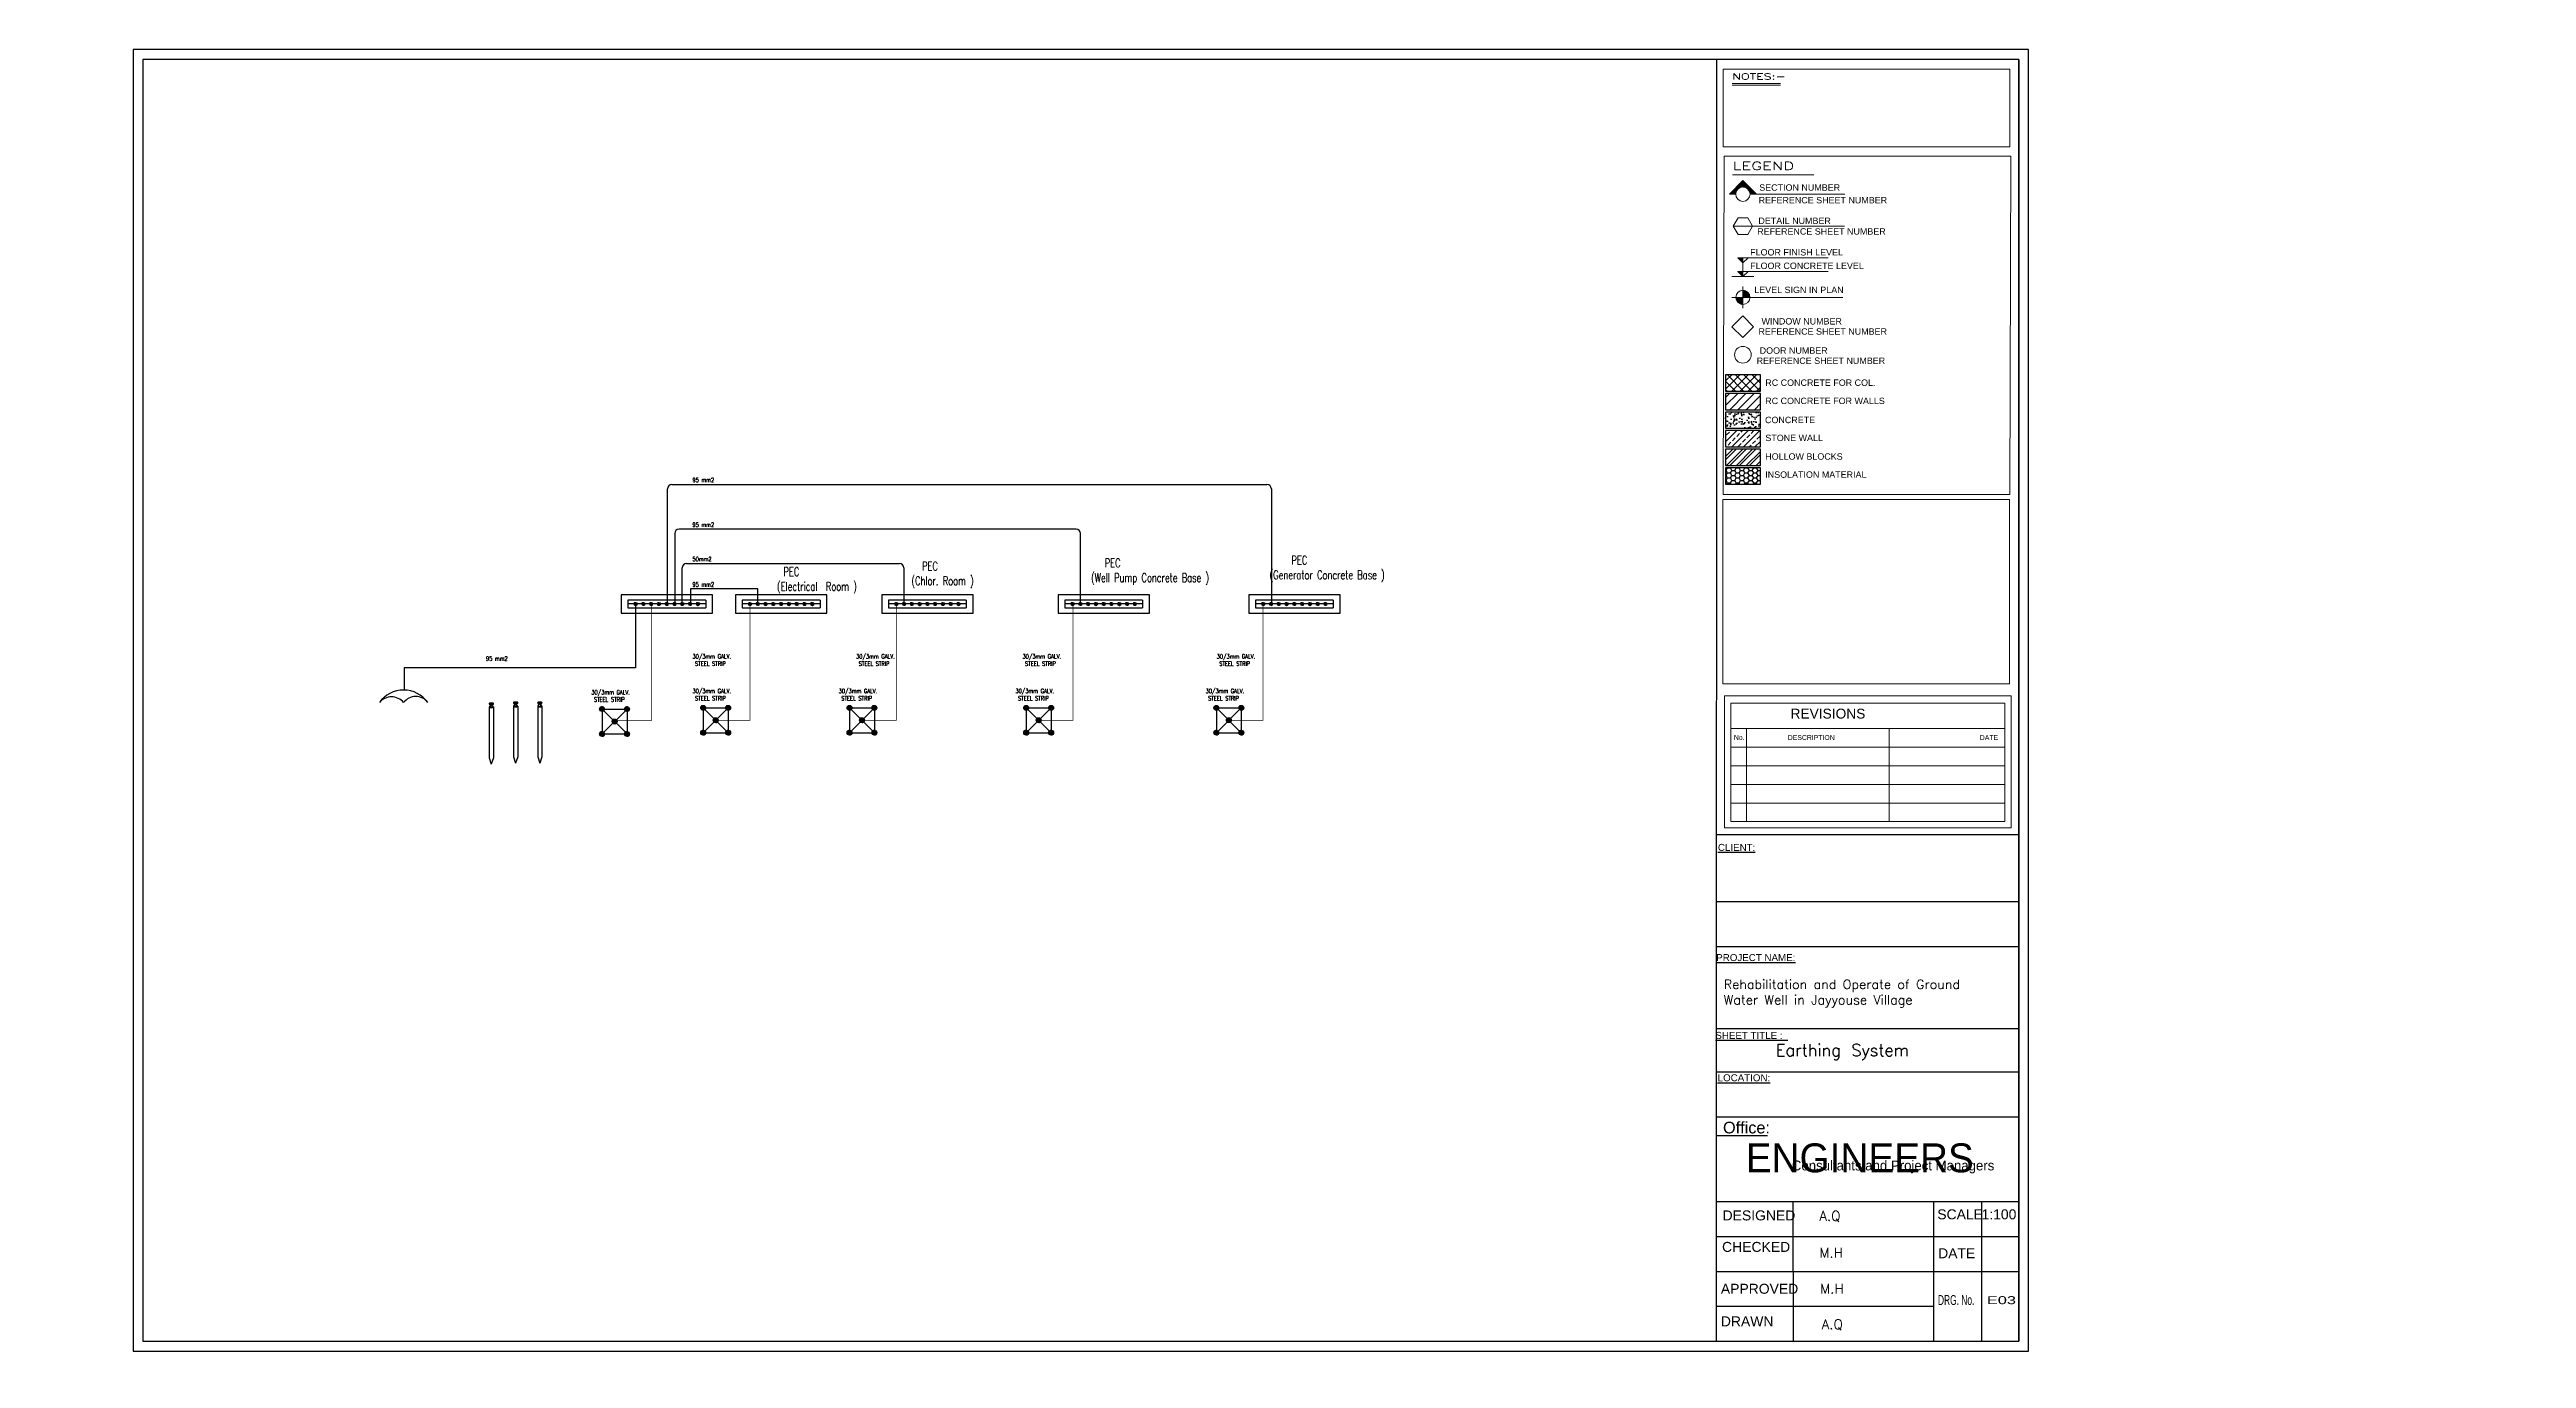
# Model space of a CAD drawing. Header units: inches. Extents: x 191440 to 383551, y 141449 to 284946.
# Drawn here: x 191766 to 191841.1, y 141534.1 to 141573.8 of the extents above; entities that cross this region are included whole.
import ezdxf
from ezdxf.enums import TextEntityAlignment as Align

# ---------------------------------------------------------------- set-up
doc = ezdxf.new("R2010")
doc.units = ezdxf.units.IN
doc.header["$MEASUREMENT"] = 0
for name, color, linetype in [('dim-f', 8, 'Continuous'), ('E-Cabinet', 3, 'Continuous'), ('E-Earthing', 3, 'Continuous'), ('E-Equip', 2, 'Continuous'), ('I - Outline', 60, 'Continuous'), ('LightLines', 3, 'Continuous'), ('TEXT', 7, 'Continuous'), ('VP', 7, 'Continuous')]:
    doc.layers.add(name, color=color, linetype=linetype)
doc.styles.add('5MM', font='simplex.shx', dxfattribs={"height": 1.25})
doc.styles.add('Electrical', font='romans.shx', dxfattribs={"width": 0.7, "height": 20})
doc.styles.add('ROMAND10', font='ROMAND.shx', dxfattribs={"height": 0.2})
doc.styles.add('ROMANT', font='ROMAND.SHX')
doc.styles.get("Standard").update_dxf_attribs({"font": 'txt.shx', "height": 0.2})
doc.styles.add('STYLE7', font='swissi.ttf')

# ---------------------------------------------------------------- blocks, each defined once
blk = doc.blocks.new('PEC')
at = {"ltscale": 8}
h = blk.add_hatch(dxfattribs=at)
h.set_pattern_fill('ANSI31', color=256, scale=1.111181, style=0)
h.set_pattern_definition([(45, (-229691.03382, -178677.50682), (-0.09821546158, 0.09821546158), [])])
h.paths.add_polyline_path([(64.3, 20.3, 1), (72.3, 20.3, 1)])
h = blk.add_hatch(dxfattribs=at)
h.set_pattern_fill('ANSI31', color=256, scale=1.111181, style=0)
h.set_pattern_definition([(45, (-229669.86007, -178677.50682), (-0.09821546158, 0.09821546158), [])])
h.paths.add_polyline_path([(85.5, 20.3, 1), (93.4, 20.3, 1)])
h = blk.add_hatch(dxfattribs=at)
h.set_pattern_fill('ANSI31', color=256, scale=1.111181, style=0)
h.set_pattern_definition([(45, (-229648.68633, -178677.50682), (-0.09821546158, 0.09821546158), [])])
h.paths.add_polyline_path([(106.7, 20.3, 1), (114.6, 20.3, 1)])
h = blk.add_hatch(dxfattribs=at)
h.set_pattern_fill('ANSI31', color=256, scale=1.111181, style=0)
h.set_pattern_definition([(45, (-229627.51258, -178677.50682), (-0.09821546158, 0.09821546158), [])])
h.paths.add_polyline_path([(127.9, 20.3, 1), (135.8, 20.3, 1)])
h = blk.add_hatch(dxfattribs=at)
h.set_pattern_fill('ANSI31', color=256, scale=1.111181, style=0)
h.set_pattern_definition([(45, (-229606.33884, -178677.50682), (-0.09821546158, 0.09821546158), [])])
h.paths.add_polyline_path([(149, 20.3, 1), (157, 20.3, 1)])
h = blk.add_hatch(dxfattribs=at)
h.set_pattern_fill('ANSI31', color=256, scale=1.111181, style=0)
h.set_pattern_definition([(45, (-229585.1651, -178677.50682), (-0.09821546158, 0.09821546158), [])])
h.paths.add_polyline_path([(170.2, 20.3, 1), (178.1, 20.3, 1)])
h = blk.add_hatch(dxfattribs=at)
h.set_pattern_fill('ANSI31', color=256, scale=1.111181, style=0)
h.set_pattern_definition([(45, (-229563.99135, -178677.50682), (-0.09821546158, 0.09821546158), [])])
h.paths.add_polyline_path([(191.4, 20.3, 1), (199.3, 20.3, 1)])
h = blk.add_hatch(dxfattribs=at)
h.set_pattern_fill('ANSI31', color=256, scale=1.111181, style=0)
h.set_pattern_definition([(45, (-229542.8176, -178677.50682), (-0.09821546158, 0.09821546158), [])])
h.paths.add_polyline_path([(212.6, 20.3, 1), (220.5, 20.3, 1)])
h = blk.add_hatch(dxfattribs=at)
h.set_pattern_fill('ANSI31', color=256, scale=1.111181, style=0)
h.set_pattern_definition([(45, (-229521.64386, -178677.50682), (-0.09821546158, 0.09821546158), [])])
h.paths.add_polyline_path([(233.7, 20.3, 1), (241.7, 20.3, 1)])
at = {"linetype": 'Continuous', "ltscale": 8}
for p, q in [((277.2, 45.1), (28.8, 45.1)), ((28.8, 45.1), (28.8, -4.6)), ((277.2, -4.6), (277.2, 45.1)), ((28.8, -4.6), (277.2, -4.6))]:
    blk.add_line(p, q, dxfattribs=at)
at = {"ltscale": 8}
for p, q in [((258.9, 30.3), (47.1, 30.3)), ((47.1, 30.3), (47.1, 10.2)), ((258.9, 20.3), (47.1, 20.3)), ((47.1, 10.2), (258.9, 10.2)), ((258.9, 30.3), (258.9, 10.2))]:
    blk.add_line(p, q, dxfattribs=at)
for centre in [(68.3, 20.3), (89.5, 20.3), (110.6, 20.3), (131.8, 20.3), (153, 20.3), (174.2, 20.3), (195.3, 20.3), (216.5, 20.3), (237.7, 20.3)]:
    blk.add_circle(centre, 3.96, dxfattribs=at)
blk = doc.blocks.new('FOUNDATIONS')
at = {"ltscale": 8}
h = blk.add_hatch(dxfattribs=at)
h.set_pattern_fill('ANSI31', color=256, scale=1.111181, style=0)
h.set_pattern_definition([(45, (-229683.98681, -178726.3293), (-0.09821546158, 0.09821546158), [])])
h.paths.add_polyline_path([(71.4, -28.6, 1), (79.3, -28.6, 1)])
h = blk.add_hatch(dxfattribs=at)
h.set_pattern_fill('ANSI31', color=256, scale=1.111181, style=0)
h.set_pattern_definition([(45, (-229643.29528, -178726.3293), (-0.09821546158, 0.09821546158), [])])
h.paths.add_polyline_path([(112.1, -28.6, 1), (120, -28.6, 1)])
h = blk.add_hatch(dxfattribs=at)
h.set_pattern_fill('ANSI31', color=256, scale=1.111181, style=0)
h.set_pattern_definition([(45, (-229683.98681, -178767.02083), (-0.09821546158, 0.09821546158), [])])
h.paths.add_polyline_path([(71.4, -69.3, 1), (79.3, -69.3, 1)])
h = blk.add_hatch(dxfattribs=at)
h.set_pattern_fill('ANSI31', color=256, scale=1.111181, style=0)
h.set_pattern_definition([(45, (-229663.64104, -178746.67507), (-0.09821546158, 0.09821546158), [])])
h.paths.add_polyline_path([(91.7, -48.9, 1), (99.7, -48.9, 1)])
h = blk.add_hatch(dxfattribs=at)
h.set_pattern_fill('ANSI31', color=256, scale=1.111181, style=0)
h.set_pattern_definition([(45, (-229643.29528, -178767.02083), (-0.09821546158, 0.09821546158), [])])
h.paths.add_polyline_path([(112.1, -69.3, 1), (120, -69.3, 1)])
for p, q in [((75.3, -28.6), (116, -28.6)), ((75.3, -28.6), (75.3, -69.3)), ((116, -28.6), (75.3, -69.3)), ((75.3, -28.6), (116, -69.3)), ((116, -28.6), (116, -69.3)), ((75.3, -69.3), (116, -69.3))]:
    blk.add_line(p, q, dxfattribs=at)
for centre in [(75.3, -28.6), (116, -28.6), (75.3, -69.3), (95.7, -48.9), (116, -69.3)]:
    blk.add_circle(centre, 3.96, dxfattribs=at)
blk = doc.blocks.new('ELECTRODES')
at = {"ltscale": 8}
for p, q in [((157.8, 39.1), (157.8, 38.3)), ((157.8, 35), (157.8, -24.2)), ((159.3, 35), (159.3, 37.5)), ((161.3, 35), (161.3, 37.5)), ((162.8, 38.4), (162.8, 39.1)), ((162.8, 35), (162.8, -24.2)), ((157.8, -24.2), (160.3, -31.6)), ((162.8, -24.2), (160.3, -31.6))]:
    blk.add_line(p, q, dxfattribs=at)
for centre, major_axis, ratio, start_param, end_param in [((160.3, 35), (2.5, 0), 0.400751, 1.982313, 7.442465), ((160.3, 38.4), (2.5, 0), 0.400751, 3.089459, 6.283185), ((160.3, 35), (1, 0), 0.441125, 3.141593, 6.283185)]:
    blk.add_ellipse(centre, major_axis=major_axis, ratio=ratio, start_param=start_param, end_param=end_param, dxfattribs=at)
blk.add_ellipse((160.3, 39.1), major_axis=(2.5, 0), ratio=0.400751, dxfattribs=at)
blk = doc.blocks.new('engineers')
at = {"layer": 'dim-f', "char_height": 1.25, "attachment_point": 1, "style": '5MM'}
for s, width, insert in [('\\pt0.5;{\\fGill Sans MT|b0|i0|c0|p34;\\H1.08x;\\C30;\\c2254834;ENGINEERS\\P\\ptz;   \\P\\H0.92593x;  }', 116.5, (16.03, 18.44)), ('{\\fGill Sans MT|b0|i0|c0|p34;\\H1.08x;\\C152;\\c12285479; \\H0.34074x;Consultants and Project Managers}', 11.5022, (17.68, 17.64))]:
    blk.add_mtext_dynamic_manual_height_columns(s, width=width, gutter_width=6.25, heights=[0], dxfattribs=dict(at, insert=insert))

msp = doc.modelspace()

# ---------------------------------------------------------------- hatches: boundary and pattern name
at = {"layer": 'I - Outline'}
h = msp.add_hatch(dxfattribs=at)
h.set_pattern_fill('ANSI37', color=8, scale=1.411978)
h.set_pattern_definition([(45, (190914.48858, 141537.06324), (-0.124802422, 0.124802422), []), (135, (190914.48858, 141537.06324), (-0.124802422, -0.124802422), [])])
h.paths.add_polyline_path([(191817.87225, 141563.96142), (191816.81327, 141563.96142), (191816.81327, 141563.46723), (191817.87225, 141563.46723)])
h = msp.add_hatch(dxfattribs=at)
h.set_pattern_fill('ANSI31', color=8, scale=1.411978)
h.set_pattern_definition([(45, (190914.48858, 141537.06324), (-0.124802422, 0.124802422), [])])
h.paths.add_polyline_path([(191817.87225, 141562.90244), (191817.87225, 141563.39663), (191816.81327, 141563.39663), (191816.81327, 141562.90244)])
h = msp.add_hatch(dxfattribs=at)
h.set_pattern_fill('AR-CONC', color=8, scale=0.042359)
h.set_pattern_definition([(50, (190914.48858, 141537.06324), (0.30382673, -0.026581394), [0.03176951, -0.34946461]), (355, (190914.48858, 141537.06324), (-0.05877416, 0.31862367), [0.02541561, -0.27957169]), (100.451444, (190914.5139, 141537.06102), (0.24505257, 0.29204228), [0.02699993, -0.29699922]), (46.1842, (190914.4886, 141537.14796), (0.45207645, -0.07011289), [0.04765426, -0.52419691]), (96.635635, (190914.52626, 141537.1421), (0.3959167, 0.41263027), [0.04049992, -0.44549908]), (351.184164, (190914.4886, 141537.14796), (0.3959167, 0.41263027), [0.03812341, -0.41935753]), (21, (190914.53094, 141537.12678), (0.25284593, -0.17054673), [0.03176951, -0.34946461]), (326, (190914.53094, 141537.12678), (0.10306678, 0.30716882), [0.02541561, -0.27957169]), (71.451445, (190914.552, 141537.11256), (0.35591271, 0.13662209), [0.02699993, -0.29699922]), (37.5, (190914.48858, 141537.06324), (0.005150835, 0.141011662), [0, -0.27618294, 0, -0.283807623, 0, -0.28063067]), (7.5, (190914.48858, 141537.06324), (0.111434537, 0.167070224), [0, -0.161812704, 0, -0.269829038, 0, -0.10695735]), (327.5, (190914.39412, 141537.06324), (0.226123696, -0.009554096), [0, -0.105898367, 0, -0.330402904, 0, -0.438419238]), (317.5, (190914.35176, 141537.06324), (0.24703385, 0.042403816), [0, -0.137667877, 0, -0.219421416, 0, -0.3113412])])
h.paths.add_polyline_path([(191817.87225, 141562.83184), (191816.81327, 141562.83184), (191816.81327, 141562.33765), (191817.87225, 141562.33765)])
h = msp.add_hatch(dxfattribs=at)
h.set_pattern_fill('ANSI33', color=8, scale=0.988385)
h.set_pattern_definition([(45, (190914.48858, 141537.06324), (-0.17472339, 0.17472339), []), (45, (190914.6633, 141537.06324), (-0.17472339, 0.17472339), [0.123548094, -0.061774047])])
h.paths.add_polyline_path([(191817.87225, 141562.26705), (191816.81327, 141562.26705), (191816.81327, 141561.77286), (191817.87225, 141561.77286)])
h = msp.add_hatch(dxfattribs=at)
h.set_pattern_fill('ANSI32', color=8, scale=0.564791)
h.set_pattern_definition([(45, (190914.48858, 141537.06324), (-0.149762906, 0.149762906), []), (45, (190914.58843, 141537.06324), (-0.149762906, 0.149762906), [])])
h.paths.add_polyline_path([(191817.87225, 141561.70226), (191816.81327, 141561.70226), (191816.81327, 141561.20806), (191817.87225, 141561.20806)])
h = msp.add_hatch(dxfattribs=at)
h.set_pattern_fill('HONEY', color=8, scale=0.705989)
h.set_pattern_definition([(0, (190914.488584, 141537.06324), (0.132372958, 0.076425563), [0.088248639, -0.176497278]), (120, (190914.488584, 141537.06324), (-0.132372958, 0.076425563), [0.088248639, -0.176497278]), (60, (190914.488584, 141537.06324), (0, 0.152851126), [-0.176497278, 0.088248639])])
h.paths.add_polyline_path([(191817.87225, 141561.13747), (191816.81327, 141561.13747), (191816.81327, 141560.64327), (191817.87225, 141560.64327)])

# ---------------------------------------------------------------- linework, layer by layer
msp.add_lwpolyline([(191826.00873, 141573.83248), (191768.50873, 141573.83248), (191768.50873, 141534.33248), (191826.00873, 141534.33248), (191826.00873, 141573.83248)])
msp.add_lwpolyline([(191825.70873, 141573.53248), (191768.80873, 141573.53248), (191768.80873, 141534.63248), (191825.70873, 141534.63248)], close=True)
at = {"layer": 'E-Cabinet'}
for centre, radius, start, end in [((191776.71673, 141553.49026), 0.90333, 35.4519992, 144.5480008), ((191776.3488, 141553.71506), 0.4742, 39.1138434, 140.8861566), ((191777.08465, 141553.74117), 0.45817, 36.579318, 143.420682)]:
    msp.add_arc(centre, radius, start, end, dxfattribs=at)
at = {"layer": 'I - Outline', "color": 7}
for p, q in [((191816.54514, 141534.63248), (191816.54574, 141573.53235)), ((191825.70873, 141573.53248), (191825.70873, 141534.63248)), ((191825.71552, 141550.00415), (191816.54467, 141550.00403)), ((191825.69902, 141547.9711), (191816.54606, 141547.97097)), ((191816.54544, 141546.60784), (191825.71641, 141546.60797)), ((191816.54544, 141546.60784), (191825.71641, 141546.60797)), ((191825.70872, 141544.11152), (191816.54527, 141544.11162)), ((191816.54501, 141542.80466), (191825.71571, 141542.80478)), ((191825.71589, 141541.43435), (191816.54504, 141541.43422)), ((191816.54515, 141538.87057), (191825.71585, 141538.8707)), ((191818.86064, 141538.8706), (191818.86072, 141534.63248)), ((191823.12186, 141538.87064), (191823.12194, 141534.63248)), ((191824.57915, 141538.87068), (191824.57923, 141534.63248)), ((191816.54516, 141537.81159), (191825.71586, 141537.81171)), ((191816.54518, 141536.7526), (191825.71588, 141536.75273)), ((191816.54519, 141535.69362), (191823.12192, 141535.69375))]:
    msp.add_line(p, q, dxfattribs=at)
at = {"layer": 'I - Outline', "color": 8, "lineweight": 0}
for p, q in [((191816.7455, 141570.88006), (191816.74574, 141573.23864)), ((191816.74574, 141573.23864), (191825.43766, 141573.23876)), ((191825.43766, 141573.23876), (191825.43742, 141570.88018)), ((191817.01513, 141572.80298), (191818.47816, 141572.80301)), ((191817.01513, 141572.75482), (191818.47816, 141572.75485)), ((191825.43742, 141570.88018), (191816.7455, 141570.88006)), ((191816.74569, 141560.32735), (191816.77384, 141570.59766)), ((191816.77384, 141570.59766), (191825.46576, 141570.59778)), ((191825.46576, 141570.59778), (191825.43761, 141560.32747)), ((191817.12177, 141569.44217), (191816.93109, 141569.44217)), ((191816.96542, 141569.44217), (191816.94826, 141569.45933)), ((191817.01216, 141569.44217), (191816.97163, 141569.4827)), ((191817.05891, 141569.44217), (191816.995, 141569.50608)), ((191817.10566, 141569.44217), (191817.01837, 141569.52945)), ((191817.02506, 141570.03293), (191819.48783, 141570.03298)), ((191817.12367, 141569.4709), (191817.04175, 141569.55282)), ((191817.04586, 141569.44217), (191817.14617, 141569.54249)), ((191817.13226, 141569.50905), (191817.06512, 141569.5762)), ((191817.14597, 141569.54209), (191817.08849, 141569.59957)), ((191817.0926, 141569.44217), (191817.12405, 141569.47362)), ((191817.16381, 141569.571), (191817.11186, 141569.62294)), ((191817.18534, 141569.59621), (191817.13523, 141569.64632)), ((191817.21043, 141569.61787), (191817.15861, 141569.66969)), ((191817.2392, 141569.63584), (191817.18198, 141569.69306)), ((191817.27209, 141569.6497), (191817.20535, 141569.71644)), ((191817.31003, 141569.6585), (191817.22872, 141569.73981)), ((191817.23987, 141569.63619), (191817.34019, 141569.73651)), ((191817.30874, 141569.65832), (191817.34019, 141569.68977)), ((191817.41444, 141569.64759), (191817.34019, 141569.72184)), ((191817.35521, 141569.66008), (191817.34019, 141569.67509)), ((191817.39699, 141569.65308), (191817.47155, 141569.72764)), ((191817.43133, 141569.64067), (191817.49492, 141569.70427)), ((191817.46133, 141569.62393), (191817.5183, 141569.6809)), ((191817.48755, 141569.6034), (191817.54167, 141569.65753)), ((191817.5102, 141569.57931), (191817.56504, 141569.63415)), ((191817.52923, 141569.55159), (191817.58842, 141569.61078)), ((191817.54431, 141569.51992), (191817.61179, 141569.58741)), ((191817.61986, 141569.44218), (191817.5456, 141569.51644)), ((191817.55466, 141569.48353), (191817.63516, 141569.56404)), ((191817.57311, 141569.44218), (191817.55809, 141569.4572)), ((191820.43245, 141569.44224), (191817.55861, 141569.44218)), ((191817.56006, 141569.44218), (191817.65854, 141569.54066)), ((191817.6068, 141569.44218), (191817.68191, 141569.51729)), ((191817.65355, 141569.44218), (191817.70528, 141569.49392)), ((191817.70029, 141569.44218), (191817.72866, 141569.47055)), ((191817.74704, 141569.44218), (191817.75203, 141569.44717)), ((191817.19435, 141568.72737), (191817.04849, 141568.47473)), ((191817.48607, 141568.72737), (191817.19435, 141568.72737)), ((191817.63193, 141568.47474), (191817.48607, 141568.72737)), ((191820.42326, 141568.47479), (191817.04849, 141568.47473)), ((191817.04849, 141568.47473), (191817.19436, 141568.2221)), ((191817.19436, 141568.2221), (191817.48608, 141568.2221)), ((191817.48608, 141568.2221), (191817.63193, 141568.47474)), ((191817.18386, 141567.5066), (191819.93229, 141567.50665)), ((191817.34023, 141567.35656), (191817.18386, 141567.5066)), ((191817.18387, 141567.09505), (191819.9323, 141567.0951)), ((191817.34024, 141566.94501), (191817.18387, 141567.09505)), ((191817.18795, 141567.09113), (191817.19187, 141567.09505)), ((191817.19122, 141567.49954), (191817.19828, 141567.5066)), ((191817.1959, 141567.0835), (191817.20745, 141567.09505)), ((191817.19917, 141567.49191), (191817.21387, 141567.5066)), ((191817.20386, 141567.07587), (191817.22303, 141567.09505)), ((191817.20712, 141567.48428), (191817.22945, 141567.5066)), ((191817.21181, 141567.06824), (191817.23862, 141567.09505)), ((191817.21508, 141567.47665), (191817.24503, 141567.5066)), ((191817.21976, 141567.06061), (191817.2542, 141567.09505)), ((191817.22303, 141567.46902), (191817.26061, 141567.5066)), ((191817.22771, 141567.05298), (191817.26978, 141567.09505)), ((191817.23098, 141567.46139), (191817.27619, 141567.5066)), ((191817.23566, 141567.04535), (191817.28536, 141567.09505)), ((191817.23893, 141567.45376), (191817.29177, 141567.5066)), ((191817.24362, 141567.03772), (191817.30094, 141567.09505)), ((191817.24688, 141567.44613), (191817.30736, 141567.5066)), ((191817.25157, 141567.03009), (191817.31653, 141567.09505)), ((191817.25484, 141567.4385), (191817.32294, 141567.5066)), ((191817.25952, 141567.02246), (191817.33211, 141567.09505)), ((191817.26279, 141567.43087), (191817.33852, 141567.5066)), ((191817.26747, 141567.01483), (191817.34024, 141567.0876)), ((191817.27074, 141567.42324), (191817.34023, 141567.49273)), ((191817.27542, 141567.0072), (191817.34024, 141567.07202)), ((191817.27869, 141567.41561), (191817.34023, 141567.47715)), ((191817.28338, 141566.99957), (191817.34024, 141567.05644)), ((191817.28664, 141567.40798), (191817.34023, 141567.46156)), ((191817.29133, 141566.99194), (191817.34024, 141567.04086)), ((191817.2946, 141567.40035), (191817.34023, 141567.44598)), ((191817.30255, 141567.39272), (191817.34023, 141567.4304)), ((191817.3105, 141567.38509), (191817.34023, 141567.41482)), ((191817.31845, 141567.37746), (191817.34023, 141567.39924)), ((191817.3264, 141567.36983), (191817.34023, 141567.38366)), ((191817.33436, 141567.3622), (191817.34023, 141567.36807)), ((191817.34023, 141567.5066), (191817.34024, 141566.94501)), ((191817.34023, 141567.35656), (191817.4966, 141567.5066)), ((191817.34024, 141566.94501), (191817.49661, 141567.09506)), ((191817.00918, 141566.945), (191817.6713, 141566.94502)), ((191817.00919, 141566.31053), (191820.37486, 141566.3106)), ((191817.12611, 141566.29693), (191817.13972, 141566.31054)), ((191817.12749, 141566.28272), (191817.1553, 141566.31054)), ((191817.12967, 141566.26933), (191817.17088, 141566.31054)), ((191817.13256, 141566.25663), (191817.18647, 141566.31054)), ((191817.13607, 141566.24456), (191817.20205, 141566.31054)), ((191817.14016, 141566.23306), (191817.21763, 141566.31054)), ((191817.14476, 141566.22208), (191817.23321, 141566.31054)), ((191817.14985, 141566.2116), (191817.24879, 141566.31054)), ((191817.15541, 141566.20157), (191817.26437, 141566.31054)), ((191817.16141, 141566.19198), (191817.27996, 141566.31054)), ((191817.16783, 141566.18282), (191817.29554, 141566.31054)), ((191817.17466, 141566.17408), (191817.31112, 141566.31054)), ((191817.1819, 141566.16574), (191817.3267, 141566.31054)), ((191817.18955, 141566.1578), (191817.34025, 141566.30851)), ((191817.19759, 141566.15026), (191817.34025, 141566.29293)), ((191817.29928, 141566.98431), (191817.34024, 141567.02527)), ((191817.30723, 141566.97668), (191817.34024, 141567.00969)), ((191817.31518, 141566.96905), (191817.34024, 141566.99411)), ((191817.32313, 141566.96142), (191817.34024, 141566.97853)), ((191817.33109, 141566.95379), (191817.34024, 141566.96295)), ((191817.33904, 141566.94616), (191817.34024, 141566.94736)), ((191817.34025, 141566.6416), (191817.34026, 141565.97948)), ((191817.34025, 141566.51107), (191817.35386, 141566.52468)), ((191817.34025, 141566.49549), (191817.36806, 141566.5233)), ((191817.34025, 141566.47991), (191817.38146, 141566.52112)), ((191817.34025, 141566.46433), (191817.39415, 141566.51823)), ((191817.34025, 141566.44875), (191817.40622, 141566.51472)), ((191817.34025, 141566.43316), (191817.41772, 141566.51064)), ((191817.34025, 141566.41758), (191817.4287, 141566.50604)), ((191817.34025, 141566.402), (191817.43919, 141566.50094)), ((191817.34025, 141566.38642), (191817.44922, 141566.49539)), ((191817.34025, 141566.37084), (191817.4588, 141566.48939)), ((191817.34025, 141566.35525), (191817.46796, 141566.48297)), ((191817.34025, 141566.33967), (191817.47671, 141566.47613)), ((191817.34025, 141566.32409), (191817.48505, 141566.46889)), ((191817.34228, 141566.31054), (191817.49299, 141566.46125)), ((191817.35787, 141566.31054), (191817.50053, 141566.45321)), ((191817.37345, 141566.31054), (191817.50766, 141566.44476)), ((191817.38903, 141566.31054), (191817.51439, 141566.43591)), ((191817.40461, 141566.31054), (191817.5207, 141566.42664)), ((191817.42019, 141566.31054), (191817.52659, 141566.41694)), ((191817.43577, 141566.31054), (191817.53202, 141566.4068)), ((191817.45136, 141566.31054), (191817.53699, 141566.39618)), ((191817.46694, 141566.31054), (191817.54147, 141566.38507)), ((191817.48252, 141566.31054), (191817.5454, 141566.37343)), ((191817.4981, 141566.31054), (191817.54876, 141566.3612)), ((191817.51368, 141566.31054), (191817.55147, 141566.34833)), ((191817.52927, 141566.31054), (191817.55346, 141566.33474)), ((191817.54485, 141566.31054), (191817.5546, 141566.3203)), ((191817.33682, 141565.74786), (191817.00921, 141565.42024)), ((191817.20604, 141566.14312), (191817.34025, 141566.27735)), ((191817.21489, 141566.1364), (191817.34025, 141566.26176)), ((191817.22416, 141566.13008), (191817.34025, 141566.24618)), ((191817.23386, 141566.1242), (191817.34025, 141566.2306)), ((191817.244, 141566.11876), (191817.34025, 141566.21502)), ((191817.25462, 141566.1138), (191817.34025, 141566.19944)), ((191817.26573, 141566.10932), (191817.34025, 141566.18385)), ((191817.27737, 141566.10539), (191817.34025, 141566.16827)), ((191817.2896, 141566.10203), (191817.34026, 141566.15269)), ((191817.30247, 141566.09932), (191817.34026, 141566.13711)), ((191817.31606, 141566.09733), (191817.34026, 141566.12153)), ((191817.3305, 141566.09619), (191817.34026, 141566.10595)), ((191817.66444, 141565.42025), (191817.33682, 141565.74786)), ((191817.00921, 141565.42024), (191817.33683, 141565.09263)), ((191817.33683, 141565.09263), (191817.66444, 141565.42025)), ((191825.43761, 141560.32747), (191816.74569, 141560.32735)), ((191816.7367, 141560.18068), (191825.42862, 141560.1808)), ((191816.73681, 141554.58441), (191816.7367, 141560.18068)), ((191825.42862, 141560.1808), (191825.42873, 141554.58452)), ((191825.42873, 141554.58452), (191816.73681, 141554.58441)), ((191816.78405, 141554.22217), (191825.47597, 141554.22229)), ((191816.78413, 141550.21774), (191816.78405, 141554.22217)), ((191816.97368, 141553.99815), (191825.28635, 141553.99826)), ((191816.97375, 141550.40179), (191816.97368, 141553.99815)), ((191825.28635, 141553.99826), (191825.28642, 141550.4019)), ((191825.47597, 141554.22229), (191825.47605, 141550.21786)), ((191816.9737, 141553.22726), (191825.28637, 141553.22737)), ((191817.44985, 141553.22726), (191817.4499, 141550.40179)), ((191821.77862, 141553.22735), (191821.77868, 141550.40188)), ((191816.97371, 141552.66216), (191825.28638, 141552.66227)), ((191816.97372, 141552.09707), (191825.28639, 141552.09718)), ((191816.97373, 141551.53197), (191825.2864, 141551.53208)), ((191816.97374, 141550.96688), (191825.28641, 141550.96699)), ((191825.47605, 141550.21786), (191816.78413, 141550.21774)), ((191825.28642, 141550.4019), (191816.97375, 141550.40179))]:
    msp.add_line(p, q, dxfattribs=at)
at = {"layer": 'I - Outline', "color": 8}
for p, q in [((191816.93109, 141569.44217), (191817.34405, 141569.85514)), ((191816.95237, 141569.44217), (191817.34019, 141569.83)), ((191816.99911, 141569.44217), (191817.34019, 141569.78326)), ((191817.34019, 141569.67509), (191817.2521, 141569.76318)), ((191817.34019, 141569.72184), (191817.27547, 141569.78656)), ((191817.34019, 141569.76859), (191817.29884, 141569.80993)), ((191817.34019, 141569.81533), (191817.32221, 141569.8333)), ((191817.34019, 141569.66059), (191817.34018, 141569.85127)), ((191817.34019, 141569.83), (191817.35468, 141569.8445)), ((191817.34019, 141569.78326), (191817.37806, 141569.82113)), ((191817.71335, 141569.44218), (191817.34019, 141569.81533)), ((191817.34019, 141569.73651), (191817.40143, 141569.79776)), ((191817.34019, 141569.68977), (191817.4248, 141569.77439)), ((191817.6666, 141569.44218), (191817.34019, 141569.76859)), ((191817.75702, 141569.44218), (191817.34405, 141569.85514)), ((191817.35711, 141569.65994), (191817.44818, 141569.75101))]:
    msp.add_line(p, q, dxfattribs=at)
at = {"layer": 'I - Outline', "color": 4}
msp.add_line((191816.54524, 141540.87557), (191818.08403, 141540.88045), dxfattribs=at)
at = {"layer": 'I - Outline', "color": 8}
for points in [[(191817.87225, 141563.96142), (191816.81327, 141563.96142), (191816.81327, 141563.46723), (191817.87225, 141563.46723)], [(191817.87225, 141563.39663), (191816.81327, 141563.39663), (191816.81327, 141562.90244), (191817.87225, 141562.90244)], [(191817.87225, 141562.83184), (191816.81327, 141562.83184), (191816.81327, 141562.33765), (191817.87225, 141562.33765)], [(191817.87225, 141562.26705), (191816.81327, 141562.26705), (191816.81327, 141561.77286), (191817.87225, 141561.77286)], [(191817.87225, 141561.70226), (191816.81327, 141561.70226), (191816.81327, 141561.20806), (191817.87225, 141561.20806)], [(191817.87225, 141561.13747), (191816.81327, 141561.13747), (191816.81327, 141560.64327), (191817.87225, 141560.64327)]]:
    msp.add_lwpolyline(points, close=True, dxfattribs=at)
at = {"layer": 'I - Outline', "color": 8, "lineweight": 0}
for centre, radius in [((191817.34019, 141569.44218), 0.21842), ((191817.34025, 141566.31054), 0.21457), ((191817.34029, 141564.57005), 0.25338)]:
    msp.add_circle(centre, radius, dxfattribs=at)
at = {"layer": 'TEXT'}
for p, q in [((191784.72077, 141557.03054), (191784.72077, 141560.50141)), ((191784.85277, 141560.63341), (191802.90527, 141560.63341)), ((191803.03727, 141560.50141), (191803.03727, 141557.05332)), ((191784.93859, 141559.1479), (191784.93859, 141557.02058)), ((191797.11851, 141559.2799), (191785.07059, 141559.2799)), ((191797.25051, 141557.02516), (191797.25051, 141559.1479)), ((191785.16467, 141557.01269), (191785.16467, 141558.10174)), ((191785.29667, 141558.23374), (191791.76047, 141558.23374)), ((191791.89247, 141558.10174), (191791.89247, 141557.04492)), ((191787.46576, 141557.46824), (191785.41393, 141557.46824)), ((191785.41393, 141557.46824), (191785.41393, 141557.03788)), ((191787.46576, 141557.02221), (191787.46576, 141557.46824)), ((191783.74936, 141556.98324), (191783.74936, 141555.06626)), ((191783.74936, 141555.06626), (191776.73676, 141555.06626)), ((191776.73676, 141555.06626), (191776.73676, 141554.38829))]:
    msp.add_line(p, q, dxfattribs=at)
at = {"layer": 'TEXT', "const_width": 0.0198}
for points in [[(191784.22593, 141557.00588), (191784.22593, 141553.46289), (191783.1663, 141553.46289)], [(191787.22167, 141557.01676), (191787.22167, 141553.47376), (191786.16204, 141553.47376)], [(191791.65744, 141557.01676), (191791.65744, 141553.47376), (191790.59782, 141553.47376)], [(191797.01851, 141557.01676), (191797.01851, 141553.47376), (191795.95889, 141553.47376)], [(191802.78731, 141557.01676), (191802.78731, 141553.47376), (191801.72769, 141553.47376)]]:
    msp.add_lwpolyline(points, dxfattribs=at)
at = {"layer": 'TEXT'}
for centre, start, end in [((191784.85277, 141560.50141), 90, 180), ((191802.90527, 141560.50141), 0, 90), ((191785.07059, 141559.1479), 90, 180), ((191797.11851, 141559.1479), 0, 90), ((191785.29667, 141558.10174), 90, 180), ((191791.76047, 141558.10174), 0, 90)]:
    msp.add_arc(centre, 0.132, start, end, dxfattribs=at)

# ---------------------------------------------------------------- block references
at = {"layer": 'E-Earthing'}
for name, p, xscale, yscale, zscale in [('ELECTRODES', (191775.20553, 141552.97173), 0.02601984000000071, 0.02601984000000071, 0.02601984000000071), ('ELECTRODES', (191775.94138, 141552.9978), 0.02601984000000071, 0.02601984000000071, 0.02601984000000071), ('ELECTRODES', (191776.67724, 141552.9978), 0.02601984000000071, 0.02601984000000071, 0.02601984000000071), ('FOUNDATIONS', (191781.33721, 141554.35002), 0.01858560000000051, 0.01858560000000051, 0.01858560000000051), ('FOUNDATIONS', (191784.40455, 141554.38849), 0.01858560000000051, 0.01858560000000051, 0.01858560000000051), ('FOUNDATIONS', (191788.84033, 141554.38849), 0.01858560000000051, 0.01858560000000051, 0.01858560000000051), ('FOUNDATIONS', (191794.2014, 141554.38849), 0.01858560000000051, 0.01858560000000051, 0.01858560000000051), ('FOUNDATIONS', (191799.9702, 141554.38849), 0.01858560000000051, 0.01858560000000051, 0.01858560000000051)]:
    msp.add_blockref(name, p, dxfattribs=dict(at, xscale=xscale, yscale=yscale, zscale=zscale))
at = {"layer": 'E-Equip', "xscale": 0.01115136000000031, "yscale": 0.01115136000000031, "zscale": 0.01115136000000031}
for p in [(191782.99207, 141556.78005), (191786.46154, 141556.78005), (191790.89845, 141556.78005), (191796.24597, 141556.78005), (191802.02908, 141556.78005)]:
    msp.add_blockref('PEC', p, dxfattribs=at)
at = {"layer": 'I - Outline', "xscale": 0.6506395646974747, "yscale": 0.6506395646974747, "zscale": 0.6506395646974747, "rotation": 0.0010941101885149}
msp.add_blockref('engineers', (191806.9974, 141528.63986), dxfattribs=at)

# ---------------------------------------------------------------- texts
at = {"layer": 'I - Outline', "color": 7, "style": 'ROMANT', "width": 1.5}
for s, height, p in [('NOTES:-', 0.187366, (191817.01848, 141572.91961)), ('LEGEND', 0.243576, (191817.03244, 141570.17858))]:
    msp.add_text(s, height=height, rotation=0.0010941, dxfattribs=at).set_placement(p)
at = {"layer": 'I - Outline', "color": 8, "lineweight": 0, "style": 'STYLE7'}
for s, height, p in [('REFERENCE SHEET NUMBER', 0.1939171, (191817.81846, 141569.16356)), ('SECTION NUMBER', 0.1939171, (191817.83659, 141569.54677)), ('DETAIL NUMBER', 0.1939171, (191817.81152, 141568.53767)), ('REFERENCE SHEET NUMBER', 0.1939171, (191817.77524, 141568.2163)), ('FLOOR FINISH LEVEL', 0.1939171, (191817.56146, 141567.58261)), ('FLOOR CONCRETE LEVEL', 0.1939171, (191817.56167, 141567.17262)), ('LEVEL SIGN IN PLAN', 0.1939171, (191817.68648, 141566.44125)), ('WINDOW NUMBER', 0.1939171, (191817.9065, 141565.48765)), ('REFERENCE SHEET NUMBER', 0.1939171, (191817.81356, 141565.17911)), ('DOOR NUMBER', 0.1939171, (191817.85068, 141564.60012)), ('REFERENCE SHEET NUMBER', 0.1939171, (191817.75774, 141564.29159)), ('RC CONCRETE FOR COL.', 0.1939171, (191818.02061, 141563.62605)), ('CONCRETE', 0.193917, (191818.0123, 141562.49421)), ('RC CONCRETE FOR WALLS', 0.1939171, (191818.01819, 141563.07296)), ('STONE WALL', 0.193917, (191818.02229, 141561.94973)), ('HOLLOW BLOCKS', 0.1939171, (191818.01902, 141561.38492)), ('INSOLATION MATERIAL', 0.1939171, (191818.01903, 141560.83597))]:
    msp.add_text(s, height=height, rotation=0.0010941, dxfattribs=at).set_placement(p)
at = {"layer": 'I - Outline', "color": 4, "style": 'STYLE7'}
for s, height, p in [('REVISIONS', 0.298334, (191818.78574, 141553.53055)), ('No.', 0.149167, (191817.06792, 141552.88181)), ('DESCRIPTION', 0.149167, (191818.70258, 141552.87992)), ('DATE', 0.149167, (191824.52749, 141552.88013)), ('Office:', 0.352995, (191816.73754, 141540.94056)), ('DESIGNED', 0.302446, (191816.72468, 141538.30097)), ('SCALE', 0.302446, (191823.23777, 141538.33402)), ('1:100', 0.302446, (191824.57915, 141538.33402)), ('CHECKED', 0.302446, (191816.70894, 141537.34563)), ('DATE', 0.302446, (191823.26338, 141537.15249)), ('APPROVED', 0.302446, (191816.67207, 141536.07485)), ('DRAWN', 0.302446, (191816.67207, 141535.08647))]:
    msp.add_text(s, height=height, rotation=0.0010941, dxfattribs=at).set_placement(p)
for s, height, p in [('%%UCLIENT:', 0.211797, (191817.15017, 141549.5145)), ('%%UPROJECT NAME:', 0.2117967, (191817.73213, 141546.17052)), ('%%USHEET TITLE :  ', 0.2117967, (191817.60756, 141543.80992)), ('%%ULOCATION:', 0.2117967, (191817.37257, 141542.52286))]:
    msp.add_text(s, height=height, rotation=0.0010941, dxfattribs=at).set_placement(p, align=Align.CENTER)
for s, height, width, p, p2 in [('DRG. No.', 0.302446, 0.621053, (191823.25884, 141535.73373), (191824.36175, 141535.73375)), ('E03', 0.241957, 1.556051, (191824.74168, 141535.75959), (191825.62401, 141535.75961))]:
    msp.add_text(s, height=height, rotation=0.0010941, dxfattribs=dict(at, width=width)).set_placement(p, p2, align=Align.FIT)
at = {"layer": 'LightLines', "ltscale": 8, "attachment_point": 7, "style": 'Electrical'}
for s, insert, char_height, width in [('95 mm2', (191785.47764, 141560.70298), 0.132, 3.6375045), ('95 mm2', (191785.47764, 141559.34522), 0.132, 3.6375045), ('50mm2', (191785.47764, 141558.30138), 0.132, 3.6375045), ('PEC', (191788.238, 141557.85544), 0.264, 7.275009), (' PEC', (191792.31406, 141558.02529), 0.264, 7.275009), ('PEC', (191797.9823, 141558.12012), 0.264, 7.275009), ('(Generator Concrete Base )', (191802.98215, 141557.66905), 0.264, 7.275009), ('PEC', (191803.64715, 141558.20329), 0.264, 7.275009), ('95 mm2', (191785.47764, 141557.5318), 0.132, 3.6375045), ('(Electrical  Room )', (191788.04236, 141557.32119), 0.264, 7.275009), ('(Chlor. Room )', (191792.11842, 141557.49104), 0.264, 7.275009), ('(Well Pump Concrete Base )', (191797.56953, 141557.58587), 0.264, 7.275009), ('95 mm2', (191779.21542, 141555.28279), 0.132, 3.6375045), ('30/3mm GALV.\\P STEEL STRIP', (191785.47764, 141555.1296), 0.132, 3.6375045), ('30/3mm GALV.\\P STEEL STRIP', (191790.44156, 141555.1296), 0.132, 3.6375045), ('30/3mm GALV.\\P STEEL STRIP', (191795.48847, 141555.1296), 0.132, 3.6375045), ('30/3mm GALV.\\P STEEL STRIP', (191801.37862, 141555.1296), 0.132, 3.6375045), ('30/3mm GALV.\\P STEEL STRIP', (191782.41029, 141554.04203), 0.132, 3.6375045), ('30/3mm GALV.\\P STEEL STRIP', (191785.47764, 141554.0805), 0.132, 3.6375045), ('30/3mm GALV.\\P STEEL STRIP', (191789.91342, 141554.0805), 0.132, 3.6375045), ('30/3mm GALV.\\P STEEL STRIP', (191795.27449, 141554.0805), 0.132, 3.6375045), ('30/3mm GALV.\\P STEEL STRIP', (191801.04329, 141554.0805), 0.132, 3.6375045)]:
    msp.add_mtext(s, dxfattribs=dict(at, insert=insert, char_height=char_height, width=width))
at = {"layer": 'VP', "attachment_point": 1, "style": 'ROMAND10'}
for s, insert, char_height, width in [('Rehabilitation and Operate of Ground Water Well in Jayyouse Village', (191816.76193, 141545.60588), 0.2823956, 8.3697183), ('A.Q', (191819.65879, 141538.5876), 0.299294, 0.7332692), ('M.H', (191819.65879, 141537.47204), 0.299294, 0.7332692), ('M.H', (191819.68018, 141536.38048), 0.299294, 0.7332692), ('A.Q', (191819.73084, 141535.2975), 0.299294, 0.7332692)]:
    msp.add_mtext(s, dxfattribs=dict(at, insert=insert, char_height=char_height, width=width))
at = {"layer": 'VP', "attachment_point": 8}
for s, heights, insert, char_height in [('Earthing System', [0.11632], (191820.35613, 141543.16726), 0.36), ('\\P ', [0], (191916.24086, 141534.11097), 0.4)]:
    msp.add_mtext_dynamic_manual_height_columns(s, width=506.4403967, gutter_width=1, heights=heights, dxfattribs=dict(at, insert=insert, char_height=char_height))

doc.saveas('drawing.dxf')
